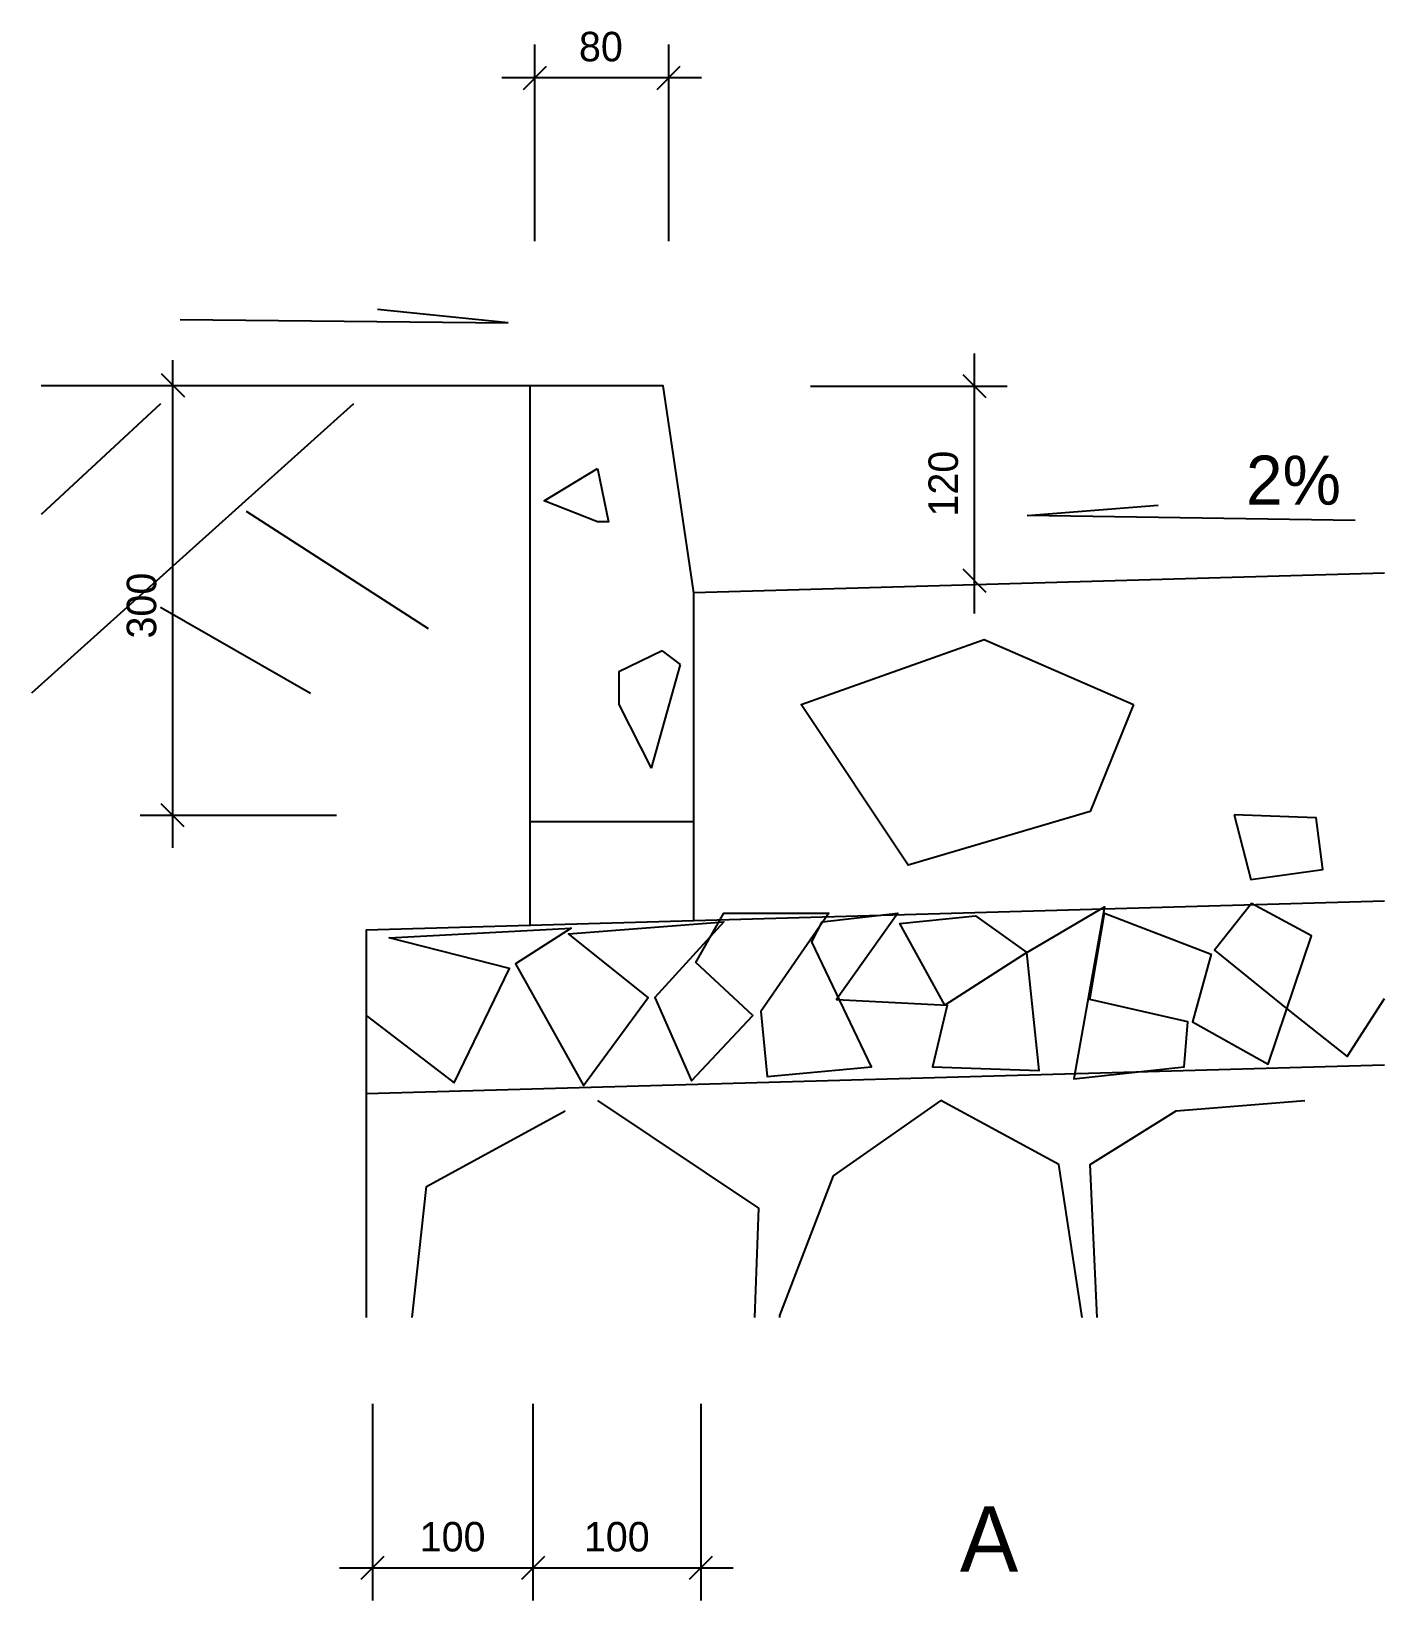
# Model space of a CAD drawing. Header units: metres. Extents: x 830.1 to 857.6, y 1022 to 1053.9.
import ezdxf

# ---------------------------------------------------------------- set-up
doc = ezdxf.new("R2010")
doc.units = ezdxf.units.M
doc.layers.add('ZZ-3', color=7, linetype='Continuous')

msp = doc.modelspace()

# ---------------------------------------------------------------- linework, layer by layer
at = {"layer": 'ZZ-3'}
for p, q in [((840.32, 1049.66), (840.32, 1053.66)), ((843.05, 1049.66), (843.05, 1053.66)), ((839.65, 1052.99), (843.71, 1052.99)), ((839.78, 1048), (837.12, 1048.27)), ((833.11, 1048.07), (839.78, 1048)), ((849.27, 1042.09), (849.27, 1047.38)), ((832.96, 1037.32), (832.96, 1047.24)), ((845.93, 1046.71), (849.93, 1046.71)), ((836.63, 1046.35), (830.08, 1040.47)), ((832.71, 1046.35), (830.28, 1044.1)), ((834.45, 1044.17), (838.15, 1041.78)), ((850.34, 1044.08), (853, 1044.29)), ((857.01, 1043.98), (850.34, 1044.08)), ((832.71, 1042.22), (835.76, 1040.47)), ((842.91, 1041.33), (843.28, 1041.05)), ((843.28, 1041.05), (842.69, 1038.94)), ((836.29, 1037.98), (832.29, 1037.98)), ((837.02, 1026.01), (837.02, 1022.01)), ((840.28, 1026.01), (840.28, 1022.01)), ((843.7, 1026.01), (843.7, 1022.01)), ((836.35, 1022.68), (844.36, 1022.68))]:
    msp.add_line(p, q, dxfattribs=at)
for points in [[(840.09, 1052.75), (840.56, 1053.22)], [(842.81, 1052.75), (843.28, 1053.22)], [(833.2, 1046.49), (832.73, 1046.96)], [(849.03, 1046.95), (849.5, 1046.48)], [(843.56, 1035.84), (843.56, 1042.51), (842.93, 1046.72), (830.28, 1046.72)], [(840.23, 1035.73), (840.23, 1046.72)], [(841.6, 1045.04), (841.82, 1043.95), (841.6, 1043.95), (840.51, 1044.38), (841.6, 1045.04)], [(857.61, 1042.91), (843.56, 1042.51)], [(849.03, 1043), (849.5, 1042.52)], [(852.5, 1040.24), (851.62, 1038.06), (847.92, 1036.97), (845.74, 1040.24), (849.46, 1041.56), (852.5, 1040.24)], [(842.91, 1041.33), (842.03, 1040.9), (842.03, 1040.24), (842.69, 1038.94)], [(833.19, 1037.75), (832.72, 1038.22)], [(843.56, 1037.85), (840.23, 1037.85)], [(854.55, 1037.99), (854.89, 1036.68), (856.35, 1036.88), (856.22, 1037.93), (854.55, 1037.99)], [(857.61, 1036.24), (836.89, 1035.65), (836.89, 1027.77)], [(836.89, 1033.91), (838.68, 1032.54), (839.81, 1034.87), (837.36, 1035.49), (841.06, 1035.69), (839.93, 1034.96), (841.31, 1032.49), (842.63, 1034.28), (841.01, 1035.57), (844.17, 1035.82), (842.76, 1034.28), (843.51, 1032.58), (844.76, 1033.91), (843.6, 1034.99), (844.17, 1035.99), (846.3, 1035.99), (844.92, 1033.99), (845.05, 1032.67), (847.17, 1032.87), (845.96, 1035.41), (846.17, 1035.82), (847.71, 1035.99), (846.46, 1034.24), (848.71, 1034.12), (848.41, 1032.87), (850.58, 1032.79), (850.33, 1035.19), (848.66, 1034.12), (847.75, 1035.78), (849.29, 1035.94), (850.33, 1035.19), (851.91, 1036.12), (851.29, 1032.62), (853.53, 1032.87), (853.61, 1033.78), (851.61, 1034.24), (851.91, 1035.99), (854.08, 1035.16), (853.7, 1033.78), (855.24, 1032.92), (856.12, 1035.53), (854.9, 1036.19), (854.15, 1035.24), (855.65, 1034.03), (856.85, 1033.08), (857.61, 1034.26)], [(857.61, 1032.9), (836.89, 1032.32)], [(837.83, 1027.77), (838.12, 1030.43), (840.94, 1031.97)], [(841.6, 1032.18), (844.87, 1029.99), (844.79, 1027.77)], [(848.58, 1032.18), (846.39, 1030.65), (845.3, 1027.81), (845.3, 1027.77)], [(851.46, 1027.77), (850.98, 1030.88), (848.58, 1032.18)], [(851.76, 1027.77), (851.62, 1030.88), (853.37, 1031.97), (855.99, 1032.18)], [(837.25, 1022.91), (836.78, 1022.44)], [(840.52, 1022.91), (840.05, 1022.44)], [(843.93, 1022.91), (843.46, 1022.44)]]:
    msp.add_lwpolyline(points, dxfattribs=at)
msp.add_lwpolyline([(851.93, 1022.33, 2291.83), (851.93, 1022.33, 2291.83)], format="xyb", dxfattribs=at)

# ---------------------------------------------------------------- texts
for s, height, p in [('80', 0.6, (841.22, 1053.32)), ('2%', 1, (854.79, 1044.3)), ('A', 1.33, (848.97, 1022.6)), ('100', 0.6, (837.98, 1023.01)), ('100', 0.6, (841.32, 1023.01))]:
    msp.add_text(s, height=height, dxfattribs=at).set_placement(p)
for s, p in [('120', (848.93, 1044.06)), ('300', (832.62, 1041.58))]:
    msp.add_text(s, height=0.6, rotation=90, dxfattribs=at).set_placement(p)

doc.saveas('drawing.dxf')
